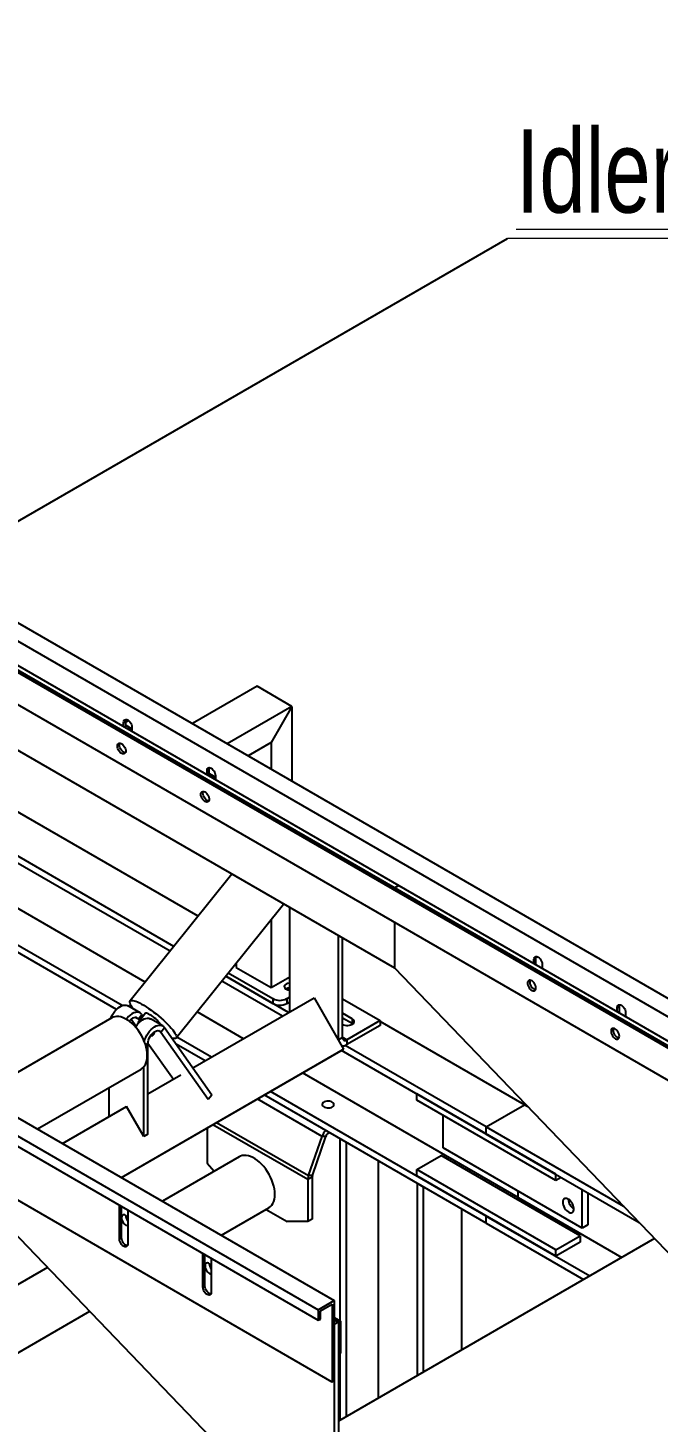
# Model space of a CAD drawing. Header units: millimetres. Extents: x 41 to 1868, y -696 to 319.
# Drawn here: x 277.3 to 309.4, y 138.4 to 209.2 of the extents above; entities that cross this region are included whole.
import ezdxf

# ---------------------------------------------------------------- set-up
doc = ezdxf.new("R2010")
doc.units = ezdxf.units.MM
doc.styles.add('SLDTEXTSTYLE0', font='TXT', dxfattribs={"width": 0.75})
doc.dimstyles.new('SLDDIMSTYLE1', dxfattribs={"dimtxt": 2.5, "dimasz": 0.651282, "dimexe": 0, "dimexo": 0.625, "dimgap": 0, "dimtad": 1, "dimdec": 0, "dimrnd": 1e-09, "dimtxsty": 'Standard', "dimblk1": 'DOT', "dimblk2": 'DOT', "dimsah": 1, "dimcen": 2.5, "dimazin": 3, "dimtfac": 0.651282, "dimtdec": 0, "dimtmove": 0, "dimatfit": 3, "dimldrblk": 'DOT', "dimfrac": 2})

# ---------------------------------------------------------------- blocks, each defined once
blk = doc.blocks.new('SW_NOTE_0_6')
at = {"color": 0, "linetype": 'Continuous', "lineweight": 0}
blk.add_line((21.767, 0), (0, 0), dxfattribs=at)
at = {"color": 0, "linetype": 'Continuous', "lineweight": 0, "insert": (0.43, 5.548), "char_height": 4.23333, "attachment_point": 1, "style": 'SLDTEXTSTYLE0'}
blk.add_mtext('\\LIdler Set', dxfattribs=at)
blk = doc.blocks.new('_Dot')
at = {"color": 0, "linetype": 'ByBlock', "lineweight": -2}
blk.add_line((-0.5, 0), (-1, 0), dxfattribs=at)
at = {"color": 0, "linetype": 'ByBlock', "const_width": 0.5}
blk.add_lwpolyline([(-0.25, 0, 1), (0.25, 0, 1)], format="xyb", close=True, dxfattribs=at)

msp = doc.modelspace()

# ---------------------------------------------------------------- linework, layer by layer
at = {"color": 7, "linetype": 'Continuous', "lineweight": 25}
for p, q in [((119.8755, 269.6242), (314.6834, 157.1639)), ((119.0623, 269.1547), (313.8703, 156.6945)), ((118.7441, 267.7462), (313.5521, 155.286)), ((118.8502, 267.8074), (313.6581, 155.3472)), ((313.5521, 153.6529), (118.7441, 266.1131)), ((136.5279, 257.6023), (295.9805, 165.5523)), ((136.74, 257.7248), (296.1926, 165.6748)), ((97.2835, 256.582), (292.0914, 144.1218)), ((98.0966, 257.0515), (292.9045, 144.5912)), ((97.2835, 256.0513), (292.0914, 143.5911)), ((295.9805, 161.4696), (136.5279, 253.5196)), ((288.9801, 175.7982), (285.6923, 173.9002)), ((290.7479, 174.7777), (288.9801, 175.7982)), ((285.9839, 164.1161), (267.3073, 174.8979)), ((290.7479, 174.7777), (287.46, 172.8797)), ((290.7479, 174.7777), (289.6872, 172.9406)), ((290.7479, 174.7777), (290.7479, 170.9816)), ((284.7512, 162.5826), (265.5323, 173.6775)), ((282.1919, 173.9614), (282.2979, 174.0226)), ((282.1919, 173.7572), (282.1919, 173.9614)), ((282.4369, 174.0619), (282.2979, 173.9817)), ((282.2979, 173.696), (282.2979, 174.0226)), ((282.2979, 173.8185), (282.6161, 173.6348)), ((282.6161, 173.7164), (282.6161, 173.5123)), ((284.5494, 162.3317), (265.3338, 173.4246)), ((289.6872, 172.9406), (288.5209, 172.2673)), ((289.6872, 172.9406), (289.6872, 171.5939)), ((283.2939, 160.7698), (263.3533, 172.2813)), ((286.4345, 171.5121), (286.5406, 171.5734)), ((286.4345, 171.308), (286.4345, 171.5121)), ((286.5406, 171.2468), (286.5406, 171.5734)), ((286.6415, 171.6376), (286.6518, 171.6316)), ((281.8228, 159.3739), (261.4087, 171.1587)), ((282.1165, 159.5718), (261.727, 171.3424)), ((286.5406, 171.3692), (286.8588, 171.1855)), ((286.8588, 171.2672), (286.8588, 171.0631)), ((287.6994, 166.2502), (282.5207, 159.808)), ((296.1926, 165.6748), (295.9805, 165.5523)), ((295.9805, 165.5523), (313.6581, 155.3472)), ((296.1926, 165.6748), (313.8703, 155.4697)), ((284.8589, 157.9284), (290.3285, 164.7325)), ((290.6418, 159.2638), (290.6418, 164.5516)), ((289.6872, 163.9347), (289.6872, 160.4883)), ((295.9805, 161.4696), (295.9805, 163.7968)), ((293.1167, 157.8351), (293.1167, 163.1229)), ((293.3288, 157.9575), (293.3288, 163.0004)), ((287.9194, 161.7357), (287.9194, 161.5089)), ((287.9194, 161.5089), (289.6872, 160.4883)), ((303.0515, 161.9193), (303.1576, 161.9806)), ((303.0515, 161.7152), (303.0515, 161.9193)), ((303.1576, 161.654), (303.1576, 161.9806)), ((303.4758, 161.6744), (303.4758, 161.4703)), ((290.2643, 159.0325), (287.1785, 160.8139)), ((290.5825, 159.2163), (287.3803, 161.0649)), ((287.3803, 161.0649), (289.7756, 159.6821)), ((287.5148, 161.2322), (289.7756, 159.9271)), ((289.6872, 160.4883), (290.6418, 161.0394)), ((313.6581, 143.0991), (295.9805, 161.4696)), ((283.0338, 159.2063), (282.4151, 159.5634)), ((285.7156, 156.4066), (291.8792, 159.9648)), ((289.7756, 159.9271), (289.7756, 159.6821)), ((290.4827, 159.9271), (290.6418, 160.0189)), ((290.4827, 159.9271), (290.4827, 159.6821)), ((290.4827, 159.6821), (290.6418, 159.7739)), ((291.8792, 159.9648), (293.3792, 157.3668)), ((293.3288, 159.9169), (295.238, 158.8147)), ((307.2942, 159.4701), (307.4002, 159.5314)), ((307.2942, 159.266), (307.2942, 159.4701)), ((307.4002, 159.2048), (307.4002, 159.5314)), ((281.5834, 158.9512), (274.8065, 155.039)), ((282.5789, 158.885), (282.8252, 158.5346)), ((283.1853, 159.0353), (282.9097, 158.6925)), ((282.9288, 158.6654), (282.9097, 158.6925)), ((282.94, 158.8943), (283.1237, 159.1229)), ((282.94, 158.8943), (283.0016, 158.8067)), ((283.1237, 159.1229), (283.1853, 159.0353)), ((283.3001, 159.1815), (283.184, 159.037)), ((284.1828, 158.5429), (283.5641, 158.9001)), ((288.2838, 157.8892), (285.923, 159.2521)), ((290.6418, 159.2638), (290.642, 159.2506)), ((293.8061, 158.9066), (293.3288, 159.1821)), ((293.8061, 158.6616), (293.3288, 158.9371)), ((295.238, 158.8147), (293.5409, 157.835)), ((293.8061, 158.9066), (293.8061, 158.6616)), ((295.238, 158.8147), (295.238, 158.5697)), ((302.5742, 154.5387), (295.238, 158.7738)), ((307.7184, 159.2252), (307.7184, 159.0211)), ((283.6246, 158.1238), (283.6739, 158.0536)), ((283.7657, 158.1679), (283.6739, 158.0536)), ((283.7657, 158.1679), (283.7279, 158.2217)), ((284.0891, 158.231), (284.2728, 158.4595)), ((284.0891, 158.231), (286.4912, 154.8132)), ((284.2728, 158.4595), (286.6749, 155.0417)), ((286.6574, 156.9504), (284.892, 157.9695)), ((293.3288, 157.9575), (293.1167, 157.8351)), ((295.238, 158.5697), (293.5409, 157.5901)), ((293.837, 158.6412), (293.8061, 158.6616)), ((292.7985, 140.4473), (263.0998, 157.592)), ((282.0768, 150.842), (293.3792, 157.3668)), ((282.0768, 150.842), (293.2292, 157.2801)), ((283.4293, 153.0456), (283.4293, 157.646)), ((283.4301, 157.6738), (284.7233, 155.8338)), ((286.3392, 156.7666), (284.8641, 157.6182)), ((293.1169, 157.8212), (293.1167, 157.8351)), ((293.3792, 157.3668), (293.2292, 157.2801)), ((300.6297, 153.0487), (293.2645, 157.3005)), ((300.6297, 153.4162), (293.463, 157.5534)), ((293.5409, 157.835), (293.5409, 157.5901)), ((277.8068, 153.307), (283.0832, 156.353)), ((283.2172, 152.9232), (283.2172, 156.4648)), ((283.4293, 155.0868), (285.097, 156.0495)), ((302.256, 149.8232), (291.2841, 156.1572)), ((281.4494, 153.9438), (281.4494, 155.4099)), ((300.6297, 148.8844), (289.6577, 155.2184)), ((279.0765, 152.574), (282.3333, 154.4541)), ((283.2172, 152.9232), (282.3333, 154.4541)), ((286.4912, 154.8132), (286.6749, 155.0417)), ((300.6297, 148.5169), (289.3395, 155.0346)), ((304.1652, 151.0077), (297.0942, 155.0897)), ((297.0942, 154.7631), (297.0942, 155.0897)), ((304.1652, 150.6811), (297.0942, 154.7631)), ((300.6297, 153.4162), (302.5742, 154.5387)), ((302.5742, 154.5387), (302.7446, 154.4404)), ((298.4377, 152.3542), (298.4377, 153.9875)), ((283.4293, 153.0456), (283.2172, 152.9232)), ((286.4345, 153.3576), (286.4345, 151.5676)), ((292.603, 153.0882), (292.6571, 153.1194)), ((300.6297, 153.4162), (307.6052, 149.3893)), ((300.6297, 153.0487), (300.6297, 153.4162)), ((300.6297, 153.0487), (308.4007, 148.5626)), ((291.5984, 150.9375), (292.2868, 152.9249)), ((291.7881, 150.9375), (292.4766, 152.9249)), ((292.4766, 152.9249), (292.2868, 152.9249)), ((293.5233, 152.6194), (293.2051, 152.8031)), ((293.2051, 143.5603), (293.2051, 152.8031)), ((293.5233, 138.6976), (293.5233, 152.6194)), ((305.5087, 148.2722), (298.4377, 152.3542)), ((288.0711, 151.8973), (284.1599, 149.6394)), ((295.1496, 139.6364), (295.1496, 151.6805)), ((297.0942, 151.252), (298.3316, 151.9664)), ((305.4027, 147.8843), (298.3316, 151.9664)), ((286.4345, 151.5676), (286.7897, 151.1575)), ((291.7881, 150.9375), (291.5984, 150.9375)), ((297.0942, 150.9254), (297.0942, 151.252)), ((304.1652, 147.17), (297.0942, 151.252)), ((304.1652, 146.8433), (297.0942, 150.9254)), ((304.1652, 150.6811), (304.1652, 151.0077)), ((291.7732, 150.8558), (291.561, 150.7334)), ((291.561, 150.7334), (291.561, 148.6081)), ((291.7732, 150.8558), (291.7732, 148.7306)), ((297.4477, 150.3538), (297.1295, 150.5375)), ((297.1295, 140.7794), (297.1295, 150.5375)), ((297.4477, 140.9631), (297.4477, 150.3538)), ((304.4481, 150.8444), (304.1652, 150.6811)), ((305.5087, 148.2722), (305.5087, 150.2321)), ((292.9045, 131.1183), (275.2269, 149.4888)), ((302.15, 149.762), (302.256, 149.8232)), ((302.256, 149.8232), (302.256, 150.1499)), ((302.256, 149.8232), (307.5258, 146.7811)), ((305.7916, 150.0688), (305.7916, 148.4354)), ((281.9797, 147.7135), (281.9797, 149.4284)), ((282.0858, 147.7747), (282.0858, 149.3672)), ((282.404, 149.1835), (282.404, 147.4686)), ((287.1602, 147.9074), (289.5709, 149.2991)), ((289.4371, 149.2218), (290.5004, 148.608)), ((299.3923, 142.0856), (299.3923, 149.2313)), ((300.6297, 148.5169), (300.6297, 148.8844)), ((300.6297, 148.8844), (305.8995, 145.8422)), ((291.561, 148.6081), (290.5004, 148.608)), ((291.7732, 148.7306), (291.561, 148.6081)), ((300.6297, 148.5169), (305.5812, 145.6585)), ((305.7916, 148.4354), (305.5087, 148.2722)), ((282.0858, 147.7747), (281.9797, 147.7135)), ((309.1904, 147.742), (293.1167, 138.4628)), ((304.1652, 147.17), (305.4027, 147.8843)), ((305.4027, 147.5577), (304.1652, 146.8433)), ((305.4027, 147.8843), (305.4027, 147.5577)), ((286.2224, 145.2643), (286.2224, 146.9792)), ((286.3285, 145.3255), (286.3285, 146.9179)), ((286.6467, 146.7342), (286.6467, 145.0194)), ((304.1652, 146.8433), (304.1652, 147.17)), ((278.324, 146.2704), (267.0281, 139.7494)), ((286.3285, 145.3255), (286.2224, 145.2643)), ((292.0914, 144.1218), (292.9045, 144.5912)), ((292.9045, 144.5912), (292.9045, 140.5085)), ((270.0283, 138.0174), (280.4669, 144.0435)), ((292.0914, 144.1218), (292.0914, 143.5911)), ((292.1974, 144.0606), (292.7985, 144.4075)), ((292.1974, 143.6523), (292.1974, 144.0606)), ((292.7985, 144.4075), (292.7985, 140.4473)), ((292.0914, 143.5911), (292.1974, 143.6523)), ((292.9045, 143.7338), (293.2227, 143.5501)), ((292.9045, 143.6114), (293.1167, 143.4889)), ((293.1167, 143.4889), (292.9045, 143.3664)), ((292.9045, 143.3664), (292.9045, 131.1183)), ((293.2227, 143.5501), (293.1167, 143.4889)), ((293.1167, 143.4889), (293.1167, 141.8558)), ((293.1167, 143.4889), (293.1167, 131.2408)), ((293.2227, 143.5501), (293.2227, 141.917)), ((293.2227, 141.917), (293.1167, 141.8558)), ((293.2051, 138.5139), (293.2051, 141.9068)), ((292.7985, 140.4473), (292.9045, 140.5085)), ((293.1167, 138.8706), (293.2051, 138.9216))]:
    msp.add_line(p, q, dxfattribs=at)
at = {"color": 8, "linetype": 'Continuous', "lineweight": 25}
for p, q in [((282.8106, 158.9691), (282.94, 158.8943)), ((290.6418, 159.2638), (290.6533, 159.2571)), ((283.9596, 158.3057), (284.0891, 158.231)), ((293.5409, 157.835), (293.3288, 157.9575)), ((283.4293, 157.646), (283.3071, 157.5754)), ((293.105, 157.8418), (293.1167, 157.8351)), ((292.2868, 152.9249), (288.9859, 154.8305)), ((291.561, 150.7334), (286.7249, 153.5252)), ((286.9203, 153.6381), (291.5984, 150.9375)), ((292.603, 153.0882), (292.603, 153.1506))]:
    msp.add_line(p, q, dxfattribs=at)
at = {"color": 7, "linetype": 'Continuous', "lineweight": 25, "flags": 128}
for points in [[(282.1919, 173.9614), (282.1991, 174.0206), (282.2203, 174.0674), (282.254, 174.0987), (282.2979, 174.1123), (282.3491, 174.1072), (282.404, 174.0839), (282.4589, 174.0438), (282.5101, 173.9898), (282.554, 173.9255), (282.5877, 173.8553), (282.6089, 173.784), (282.6161, 173.7164)], [(282.2979, 174.0226), (282.3052, 174.0818), (282.3167, 174.1126)], [(281.8737, 172.757), (281.8803, 172.8141), (281.8999, 172.8599), (281.9312, 172.8915), (281.9721, 172.907), (282.0203, 172.9054), (282.0725, 172.8867), (282.1256, 172.8522), (282.1761, 172.804), (282.221, 172.7452), (282.2574, 172.6794), (282.2831, 172.6109), (282.2963, 172.5437), (282.2963, 172.4823), (282.2831, 172.4305), (282.2574, 172.3915), (282.221, 172.3677), (282.1761, 172.3607), (282.1256, 172.371), (282.0725, 172.3977), (282.0203, 172.4394), (281.9721, 172.4933), (281.9312, 172.5561), (281.8999, 172.6238), (281.8803, 172.6922), (281.8737, 172.757)], [(281.9797, 172.8182), (281.9864, 172.8753), (281.9985, 172.9082)], [(281.9797, 172.8182), (281.9864, 172.8753), (281.9985, 172.9082)], [(282.2792, 172.4221), (282.2316, 172.4322), (282.1786, 172.459), (282.1263, 172.5006), (282.0782, 172.5546), (282.0372, 172.6173), (282.006, 172.6851), (281.9864, 172.7535), (281.9797, 172.8182)], [(282.2792, 172.4221), (282.2316, 172.4322), (282.1786, 172.459), (282.1263, 172.5006), (282.0782, 172.5546), (282.0372, 172.6173), (282.006, 172.6851), (281.9864, 172.7535), (281.9797, 172.8182)], [(286.4345, 171.5121), (286.4418, 171.5714), (286.4629, 171.6182), (286.4967, 171.6495), (286.5406, 171.6631), (286.5918, 171.658), (286.6467, 171.6346), (286.7016, 171.5946), (286.7527, 171.5406), (286.7967, 171.4763), (286.8304, 171.4061), (286.8516, 171.3348), (286.8588, 171.2672)], [(286.5406, 171.5734), (286.5478, 171.6326), (286.5594, 171.6633)], [(286.1163, 170.3078), (286.123, 170.3648), (286.1426, 170.4106), (286.1738, 170.4423), (286.2148, 170.4578), (286.2629, 170.4561), (286.3151, 170.4375), (286.3682, 170.403), (286.4188, 170.3548), (286.4637, 170.296), (286.5001, 170.2302), (286.5257, 170.1616), (286.5389, 170.0945), (286.5389, 170.0331), (286.5257, 169.9813), (286.5001, 169.9423), (286.4637, 169.9185), (286.4188, 169.9115), (286.3682, 169.9217), (286.3151, 169.9485), (286.2629, 169.9902), (286.2148, 170.0441), (286.1738, 170.1069), (286.1426, 170.1746), (286.123, 170.243), (286.1163, 170.3078)], [(286.2224, 170.369), (286.2291, 170.4261), (286.2412, 170.459)], [(286.2224, 170.369), (286.2291, 170.4261), (286.2412, 170.459)], [(286.5218, 169.9729), (286.4743, 169.983), (286.4212, 170.0098), (286.369, 170.0514), (286.3209, 170.1053), (286.2799, 170.1681), (286.2486, 170.2358), (286.2291, 170.3042), (286.2224, 170.369)], [(286.5218, 169.9729), (286.4743, 169.983), (286.4212, 170.0098), (286.369, 170.0514), (286.3209, 170.1053), (286.2799, 170.1681), (286.2486, 170.2358), (286.2291, 170.3042), (286.2224, 170.369)], [(303.0515, 161.9193), (303.0588, 161.9786), (303.08, 162.0254), (303.1137, 162.0567), (303.1576, 162.0703), (303.2088, 162.0652), (303.2637, 162.0418), (303.3186, 162.0018), (303.3697, 161.9478), (303.4137, 161.8835), (303.4474, 161.8133), (303.4686, 161.742), (303.4758, 161.6744)], [(303.1576, 161.9806), (303.1648, 162.0398), (303.1764, 162.0705)], [(303.1576, 160.4701), (303.1509, 160.5348), (303.1314, 160.6032), (303.1001, 160.6709), (303.0591, 160.7337), (303.011, 160.7876), (302.9588, 160.8293), (302.9057, 160.8561), (302.8551, 160.8663), (302.8102, 160.8593), (302.7738, 160.8356), (302.7482, 160.7966), (302.735, 160.7447), (302.735, 160.6833), (302.7482, 160.6162), (302.7738, 160.5476), (302.8102, 160.4818), (302.8551, 160.423), (302.9057, 160.3748), (302.9588, 160.3403), (303.011, 160.3217), (303.0591, 160.3201), (303.1001, 160.3356), (303.1314, 160.3672), (303.1509, 160.413), (303.1576, 160.4701)], [(302.8582, 160.8662), (302.8543, 160.8578), (302.8411, 160.8059), (302.8411, 160.7445), (302.8543, 160.6774), (302.8799, 160.6088), (302.9163, 160.5431), (302.9612, 160.4842), (303.0118, 160.4361), (303.0649, 160.4016), (303.1171, 160.3829), (303.1388, 160.3801)], [(302.8582, 160.8662), (302.8543, 160.8578), (302.8411, 160.8059), (302.8411, 160.7445), (302.8543, 160.6774), (302.8799, 160.6088), (302.9163, 160.5431), (302.9612, 160.4842), (303.0118, 160.4361), (303.0649, 160.4016), (303.1171, 160.3829), (303.1388, 160.3801)], [(290.6418, 160.7123), (290.594, 160.7084), (290.5233, 160.6937), (290.4611, 160.6693), (290.4114, 160.6367), (290.3772, 160.598), (290.3608, 160.5557), (290.3632, 160.5123), (290.3842, 160.4706), (290.4224, 160.4332), (290.4756, 160.4025), (290.5403, 160.3804), (290.6126, 160.3683), (290.6418, 160.3665)], [(281.5268, 158.9185), (281.5534, 158.9815), (281.609, 159.0909), (281.6742, 159.1951), (281.7475, 159.2916), (281.8271, 159.3782), (281.9112, 159.4527), (281.9977, 159.5135), (282.0846, 159.559), (282.1699, 159.5883), (282.2515, 159.6005), (282.3276, 159.5955), (282.3962, 159.5734), (282.4151, 159.5634)], [(282.6816, 159.4096), (282.6292, 159.4805), (282.5781, 159.5585), (282.54, 159.6284), (282.5154, 159.6894), (282.5045, 159.7407), (282.5076, 159.7819), (282.5245, 159.8123), (282.5551, 159.8316), (282.599, 159.8397), (282.6557, 159.8364), (282.7245, 159.8217), (282.8046, 159.7958), (282.8951, 159.7591), (282.9949, 159.7119), (283.1029, 159.6548), (283.2177, 159.5885), (283.3381, 159.5138), (283.4626, 159.4314), (283.5898, 159.3425), (283.7181, 159.2481), (283.8461, 159.1491), (283.9723, 159.0469), (284.0952, 158.9426), (284.2133, 158.8374), (284.3253, 158.7326), (284.4298, 158.6293), (284.5256, 158.5289), (284.6117, 158.4324), (284.6869, 158.3411), (284.7505, 158.2559), (284.7505, 158.2559)], [(307.2942, 159.4701), (307.3014, 159.5293), (307.3226, 159.5762), (307.3563, 159.6075), (307.4002, 159.621), (307.4514, 159.616), (307.5063, 159.5926), (307.5612, 159.5526), (307.6124, 159.4986), (307.6563, 159.4343), (307.69, 159.3641), (307.7112, 159.2928), (307.7184, 159.2252)], [(307.4002, 159.5314), (307.4075, 159.5906), (307.419, 159.6213)], [(283.394, 157.0398), (283.3877, 157.1758), (283.3692, 157.3174), (283.3384, 157.4629), (283.2959, 157.6107), (283.2421, 157.7589), (283.1777, 157.9059), (283.1033, 158.0499), (283.02, 158.1892), (282.9285, 158.3223), (282.8301, 158.4474), (282.7259, 158.5633), (282.6171, 158.6685), (282.5049, 158.7617), (282.3907, 158.842), (282.2759, 158.9083), (282.1617, 158.9598), (282.0495, 158.9961), (281.9407, 159.0166), (281.8365, 159.0211), (281.7381, 159.0095), (281.6466, 158.982), (281.5834, 158.9512)], [(283.1237, 159.1229), (283.0745, 159.1774), (283.0149, 159.2162), (282.9463, 159.2383), (282.8703, 159.2434), (282.7886, 159.2311), (282.7033, 159.2018), (282.6164, 159.1563), (282.5299, 159.0955), (282.4458, 159.021), (282.3662, 158.9344), (282.3246, 158.8819)], [(282.94, 158.8943), (282.8985, 158.9369), (282.8462, 158.9624), (282.7854, 158.9698), (282.7184, 158.9587), (282.6481, 158.9296), (282.5771, 158.8837), (282.5085, 158.8228), (282.4738, 158.7851)], [(282.7947, 158.4886), (282.8233, 158.5318), (282.8965, 158.6283), (282.9761, 158.7148), (283.0602, 158.7894), (283.1467, 158.8501), (283.2337, 158.8957), (283.319, 158.9249), (283.4006, 158.9372), (283.4766, 158.9322), (283.5453, 158.91), (283.5641, 158.9001)], [(282.9097, 158.6925), (282.9354, 158.6969), (282.9558, 158.6943)], [(284.0434, 158.6641), (284.0035, 158.7154), (283.9524, 158.7722), (283.8917, 158.8325), (283.8237, 158.8941), (283.7509, 158.9547), (283.6759, 159.0122), (283.6014, 159.0645), (283.5301, 159.1097), (283.4645, 159.1462), (283.4071, 159.1726), (283.36, 159.1881), (283.3247, 159.1919), (283.3026, 159.1841), (283.3001, 159.1815)], [(284.0781, 158.6034), (284.0705, 158.6202), (284.0434, 158.6641)], [(293.3288, 158.6113), (293.3724, 158.5926), (293.443, 158.573), (293.5194, 158.5629), (293.5978, 158.5629), (293.6742, 158.573), (293.7448, 158.5926), (293.8061, 158.6208), (293.855, 158.6562), (293.889, 158.6969), (293.9064, 158.7411), (293.9064, 158.7863), (293.889, 158.8304), (293.855, 158.8712), (293.8061, 158.9066)], [(283.2465, 157.748), (283.2765, 157.8489), (283.3212, 157.961), (283.3768, 158.0704), (283.442, 158.1746), (283.5152, 158.2711), (283.5949, 158.3577), (283.6789, 158.4322), (283.7655, 158.493), (283.8524, 158.5385), (283.9377, 158.5678), (284.0193, 158.58), (284.0953, 158.575), (284.164, 158.5528), (284.2236, 158.514), (284.2728, 158.4595)], [(283.4293, 157.646), (283.4365, 157.7318), (283.4576, 157.8224), (283.4919, 157.914), (283.538, 158.0032), (283.5939, 158.0861), (283.6575, 158.1595), (283.7262, 158.2203), (283.7971, 158.2663), (283.8675, 158.2953), (283.9344, 158.3064), (283.9953, 158.2991), (284.0475, 158.2736), (284.0891, 158.231)], [(284.7505, 158.2559), (284.8016, 158.1779), (284.8397, 158.108), (284.8643, 158.047), (284.8751, 157.9957), (284.8721, 157.9545), (284.8552, 157.9241), (284.8246, 157.9048), (284.7807, 157.8967), (284.724, 157.9), (284.6558, 157.9146)], [(307.4002, 158.0208), (307.3936, 158.0856), (307.374, 158.154), (307.3427, 158.2217), (307.3018, 158.2845), (307.2537, 158.3384), (307.2014, 158.3801), (307.1484, 158.4069), (307.0978, 158.4171), (307.0529, 158.4101), (307.0165, 158.3864), (306.9909, 158.3473), (306.9776, 158.2955), (306.9776, 158.2341), (306.9909, 158.167), (307.0165, 158.0984), (307.0529, 158.0326), (307.0978, 157.9738), (307.1484, 157.9256), (307.2014, 157.8911), (307.2537, 157.8725), (307.3018, 157.8708), (307.3427, 157.8863), (307.374, 157.918), (307.3936, 157.9638), (307.4002, 158.0208)], [(307.1008, 158.4169), (307.0969, 158.4086), (307.0837, 158.3567), (307.0837, 158.2953), (307.0969, 158.2282), (307.1226, 158.1596), (307.159, 158.0938), (307.2039, 158.035), (307.2544, 157.9868), (307.3075, 157.9524), (307.3597, 157.9337), (307.3814, 157.9309)], [(307.1008, 158.4169), (307.0969, 158.4086), (307.0837, 158.3567), (307.0837, 158.2953), (307.0969, 158.2282), (307.1226, 158.1596), (307.159, 158.0938), (307.2039, 158.035), (307.2544, 157.9868), (307.3075, 157.9524), (307.3597, 157.9337), (307.3814, 157.9309)], [(283.0832, 156.353), (283.1033, 156.3653), (283.1777, 156.4234), (283.2421, 156.496), (283.2959, 156.5821), (283.3384, 156.6808), (283.3692, 156.7908), (283.3877, 156.911), (283.394, 157.0398)], [(292.7985, 154.6707), (292.7391, 154.6973), (292.67, 154.7145), (292.5958, 154.7213), (292.5209, 154.7172), (292.4502, 154.7025), (292.388, 154.6781), (292.3382, 154.6455), (292.3041, 154.6069), (292.2877, 154.5645), (292.29, 154.5211), (292.311, 154.4794), (292.3493, 154.442), (292.4025, 154.4114), (292.4672, 154.3893), (292.5394, 154.3771), (292.6146, 154.3758), (292.688, 154.3852), (292.755, 154.405), (292.8114, 154.4337), (292.8537, 154.4696), (292.8791, 154.5104), (292.8862, 154.5536), (292.8744, 154.5965), (292.8446, 154.6364), (292.7985, 154.6707)], [(289.8817, 149.9859), (289.8755, 150.1219), (289.8569, 150.2635), (289.8261, 150.409), (289.7836, 150.5568), (289.7298, 150.705), (289.6654, 150.852), (289.591, 150.996), (289.5077, 151.1353), (289.4162, 151.2683), (289.3178, 151.3935), (289.2136, 151.5094), (289.1048, 151.6145), (288.9926, 151.7078), (288.8784, 151.7881), (288.7636, 151.8544), (288.6494, 151.9059), (288.5373, 151.9422), (288.4284, 151.9627), (288.3242, 151.9671), (288.2258, 151.9556), (288.1344, 151.9281), (288.0711, 151.8973)], [(289.5709, 149.2991), (289.591, 149.3114), (289.6654, 149.3695), (289.7298, 149.4421), (289.7836, 149.5282), (289.8261, 149.6269), (289.8569, 149.7369), (289.8755, 149.8571), (289.8817, 149.9859)], [(304.8016, 149.7419), (304.7408, 149.7693), (304.6829, 149.7802), (304.6305, 149.7741), (304.586, 149.7512), (304.5517, 149.7125), (304.5291, 149.66), (304.5192, 149.596), (304.5225, 149.5235), (304.5389, 149.446), (304.5675, 149.3671), (304.6071, 149.2904), (304.6558, 149.2196), (304.7113, 149.1579), (304.771, 149.1082), (304.8322, 149.0729), (304.8919, 149.0536), (304.9474, 149.0512), (304.9961, 149.0658), (305.0357, 149.0968), (305.0644, 149.1427), (305.0807, 149.2013), (305.084, 149.2699), (305.0742, 149.3453), (305.0515, 149.424), (305.0172, 149.5023), (304.9728, 149.5765), (304.9204, 149.6431), (304.8624, 149.6991), (304.8016, 149.7419)], [(282.404, 148.8239), (282.3635, 148.8681), (282.3113, 148.9097), (282.2582, 148.9365), (282.2076, 148.9467), (282.1627, 148.9398), (282.1263, 148.916), (282.1007, 148.877), (282.0875, 148.8252), (282.0875, 148.7638), (282.1007, 148.6966), (282.1263, 148.628), (282.1627, 148.5623), (282.2076, 148.5035), (282.2582, 148.4553), (282.3113, 148.4208), (282.3635, 148.4021), (282.404, 148.3996)], [(282.404, 147.4686), (282.3968, 147.4094), (282.3756, 147.3625), (282.3419, 147.3312), (282.2979, 147.3177), (282.2468, 147.3227), (282.1919, 147.3461), (282.137, 147.3861), (282.0858, 147.4401), (282.0419, 147.5044), (282.0082, 147.5746), (281.987, 147.6459), (281.9797, 147.7135)], [(282.3852, 147.3786), (282.3529, 147.384), (282.2979, 147.4073), (282.243, 147.4474), (282.1919, 147.5014), (282.1479, 147.5657), (282.1142, 147.6359), (282.093, 147.7072), (282.0858, 147.7747)], [(286.6467, 146.3746), (286.6061, 146.4189), (286.5539, 146.4605), (286.5008, 146.4873), (286.4503, 146.4975), (286.4054, 146.4905), (286.369, 146.4668), (286.3434, 146.4278), (286.3301, 146.3759), (286.3301, 146.3145), (286.3434, 146.2474), (286.369, 146.1788), (286.4054, 146.113), (286.4503, 146.0542), (286.5008, 146.0061), (286.5539, 145.9716), (286.6061, 145.9529), (286.6467, 145.9504)], [(286.6467, 145.0194), (286.6394, 144.9601), (286.6182, 144.9133), (286.5845, 144.882), (286.5406, 144.8685), (286.4894, 144.8735), (286.4345, 144.8969), (286.3796, 144.9369), (286.3285, 144.9909), (286.2845, 145.0552), (286.2508, 145.1254), (286.2296, 145.1967), (286.2224, 145.2643)], [(286.6279, 144.9294), (286.5955, 144.9347), (286.5406, 144.9581), (286.4857, 144.9981), (286.4345, 145.0521), (286.3906, 145.1164), (286.3569, 145.1866), (286.3357, 145.2579), (286.3285, 145.3255)]]:
    msp.add_lwpolyline(points, dxfattribs=at)
at = {"color": 7, "linetype": 'Continuous', "lineweight": 25}
for centre, radius, start, end in [((290.6463, 160.0497), 0.4176, 90.620349, 118.448068), ((290.6508, 160.0805), 0.358, 91.433173, 117.446761), ((290.1292, 160.6094), 0.7685, 242.609672, 297.390328), ((290.1292, 160.3645), 0.7685, 242.609672, 297.390328), ((283.6451, 158.1932), 0.1426, 242.613293, 281.668709), ((293.4581, 157.9365), 0.131, 170.785963, 309.203285), ((293.3581, 157.8589), 0.3251, 255.532023, 304.221324), ((293.0778, 152.6506), 0.8372, 136.486267, 160.871399), ((292.7705, 152.8279), 0.3095, 122.747959, 161.728526), ((292.1932, 150.7233), 0.6322, 160.191474, 179.084322), ((292.026, 150.8518), 0.2529, 160.191474, 179.084322), ((305.4129, 149.7681), 0.6118, 182.460855, 237.533769), ((282.7561, 148.9384), 0.4586, 182.554836, 219.850912), ((286.9987, 146.4891), 0.4586, 182.5548, 219.850915)]:
    msp.add_arc(centre, radius, start, end, dxfattribs=at)

# ---------------------------------------------------------------- block references
at = {"color": 7, "linetype": 'Continuous', "lineweight": 0}
msp.add_blockref('SW_NOTE_0_6', (301.7193, 198.5473), dxfattribs=at)

# ---------------------------------------------------------------- leaders
msp.add_leader([(263.6214, 176.5811), (301.7193, 198.5473)], dimstyle='SLDDIMSTYLE1', dxfattribs=at)

doc.saveas('drawing.dxf')
